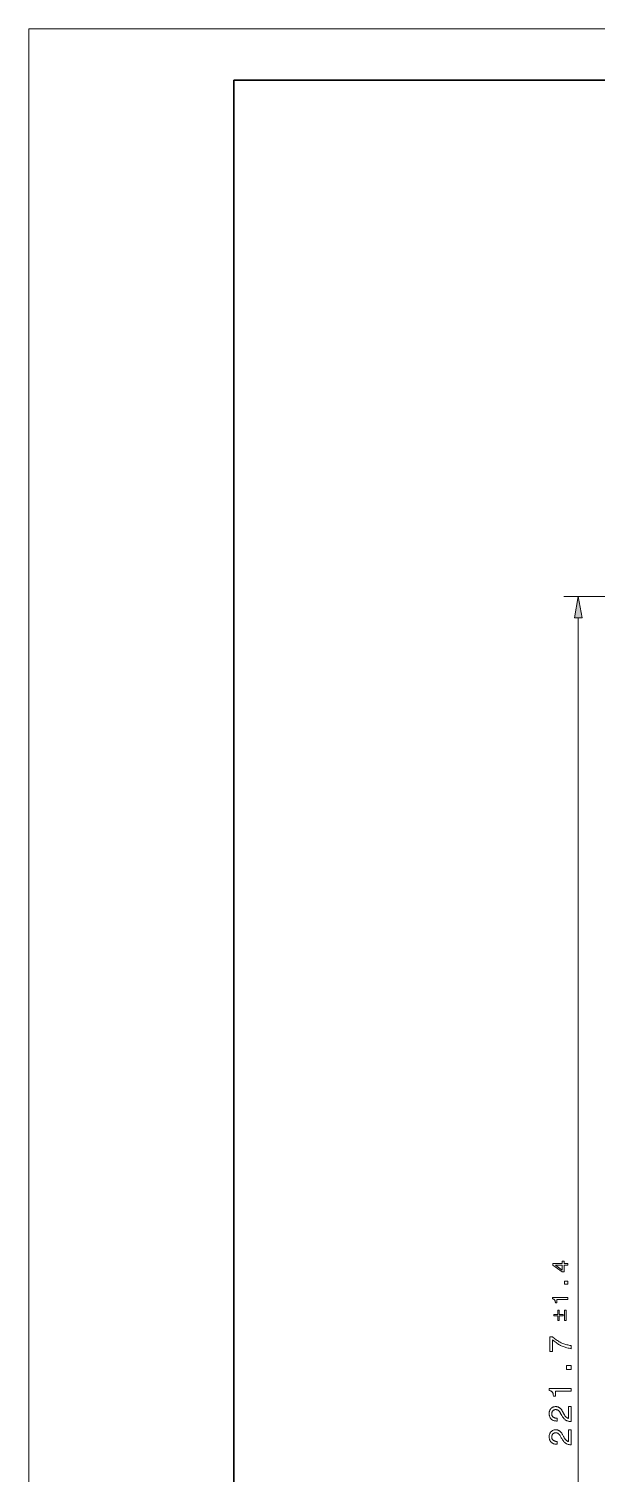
# Model space of a CAD drawing. Extents: x 0 to 420, y 0 to 594.
# Drawn here: x 0 to 78.3, y 394.8 to 594 of the extents above; entities that cross this region are included whole.
import ezdxf

# ---------------------------------------------------------------- set-up
doc = ezdxf.new("R2010")
doc.units = 0

msp = doc.modelspace()

# ---------------------------------------------------------------- linework, layer by layer
at = {"lineweight": 13}
for p, q in [((420.04, 594), (0, 594)), ((0, 594), (0, 0)), ((133.94, 515.71), (73.82, 515.71)), ((75.82, 296.47), (75.82, 512.76))]:
    msp.add_line(p, q, dxfattribs=at)
at = {"color": 3, "lineweight": 30}
for q in [(28.29, 7.07), (412.97, 586.93)]:
    msp.add_line((28.29, 586.93), q, dxfattribs=at)
at = {"lineweight": 13}
for points in [[(76.34, 512.76), (75.82, 515.71), (75.3, 512.76)], [(74.37, 423.49), (73.85, 423.49), (73.85, 422.57), (73.59, 422.57), (72.32, 423.49), (72.32, 423.76), (73.61, 423.76), (73.61, 424.06), (73.85, 424.06), (73.85, 423.76), (74.37, 423.76)], [(73.61, 422.82), (73.61, 423.49), (72.67, 423.49)], [(74.37, 420.88), (73.92, 420.88), (73.92, 421.29), (74.37, 421.29)], [(74.37, 418.79), (72.88, 418.79), (72.88, 418.3), (72.66, 418.3), (72.66, 418.35), (72.66, 418.4), (72.65, 418.45), (72.65, 418.5), (72.64, 418.54), (72.63, 418.58), (72.61, 418.61), (72.6, 418.64), (72.58, 418.68), (72.56, 418.7), (72.54, 418.73), (72.52, 418.75), (72.5, 418.77), (72.47, 418.79), (72.44, 418.81), (72.41, 418.82), (72.37, 418.84), (72.34, 418.85), (72.3, 418.85), (72.26, 418.86), (72.26, 419.07), (74.37, 419.07)], [(73.71, 416.5), (73.19, 416.5), (73.19, 415.9), (72.98, 415.9), (72.98, 416.5), (72.46, 416.5), (72.46, 416.71), (72.98, 416.71), (72.98, 417.31), (73.19, 417.31), (73.19, 416.71), (73.71, 416.71)], [(73.92, 415.9), (73.92, 417.31), (74.13, 417.31), (74.13, 415.9)], [(74.82, 411.99), (74.68, 412.01), (74.54, 412.04), (74.4, 412.07), (74.26, 412.1), (74.12, 412.14), (73.99, 412.18), (73.86, 412.23), (73.73, 412.28), (73.6, 412.33), (73.47, 412.39), (73.35, 412.45), (73.23, 412.52), (73.11, 412.59), (72.98, 412.67), (72.87, 412.75), (72.75, 412.83), (72.63, 412.92), (72.51, 413.02), (72.4, 413.12), (72.28, 413.22), (72.28, 411.58), (71.89, 411.58), (71.89, 413.64), (72.25, 413.64), (72.36, 413.54), (72.47, 413.44), (72.59, 413.35), (72.71, 413.26), (72.82, 413.18), (72.94, 413.1), (73.07, 413.02), (73.19, 412.95), (73.32, 412.89), (73.44, 412.82), (73.57, 412.76), (73.7, 412.71), (73.84, 412.66), (73.97, 412.61), (74.11, 412.57), (74.25, 412.54), (74.39, 412.5), (74.53, 412.47), (74.67, 412.45), (74.82, 412.43)], [(74.82, 409.1), (74.18, 409.1), (74.18, 409.69), (74.82, 409.69)], [(74.82, 406.12), (72.69, 406.12), (72.69, 405.42), (72.38, 405.42), (72.38, 405.49), (72.37, 405.56), (72.37, 405.63), (72.36, 405.7), (72.34, 405.75), (72.33, 405.81), (72.31, 405.86), (72.29, 405.91), (72.27, 405.95), (72.24, 405.99), (72.21, 406.03), (72.18, 406.06), (72.14, 406.09), (72.1, 406.12), (72.06, 406.14), (72.02, 406.16), (71.97, 406.18), (71.92, 406.2), (71.86, 406.21), (71.8, 406.22), (71.8, 406.51), (74.82, 406.51)], [(74.82, 401.94), (74.81, 401.94), (74.72, 401.95), (74.64, 401.95), (74.55, 401.96), (74.48, 401.98), (74.4, 402), (74.33, 402.02), (74.26, 402.05), (74.19, 402.08), (74.13, 402.11), (74.07, 402.15), (74.01, 402.2), (73.95, 402.25), (73.89, 402.3), (73.83, 402.37), (73.77, 402.44), (73.71, 402.52), (73.65, 402.6), (73.59, 402.69), (73.53, 402.79), (73.47, 402.9), (73.33, 403.15), (73.31, 403.2), (73.28, 403.24), (73.26, 403.28), (73.23, 403.32), (73.2, 403.35), (73.17, 403.38), (73.15, 403.41), (73.12, 403.44), (73.09, 403.47), (73.06, 403.49), (73.02, 403.51), (72.99, 403.53), (72.96, 403.54), (72.92, 403.55), (72.89, 403.57), (72.85, 403.58), (72.81, 403.58), (72.77, 403.59), (72.73, 403.59), (72.69, 403.59), (72.64, 403.59), (72.6, 403.59), (72.56, 403.58), (72.52, 403.57), (72.48, 403.55), (72.44, 403.53), (72.4, 403.51), (72.37, 403.49), (72.34, 403.46), (72.31, 403.43), (72.28, 403.4), (72.25, 403.36), (72.23, 403.32), (72.21, 403.28), (72.2, 403.24), (72.18, 403.19), (72.17, 403.15), (72.17, 403.1), (72.16, 403.05), (72.16, 402.99), (72.16, 402.94), (72.17, 402.89), (72.18, 402.84), (72.19, 402.79), (72.21, 402.75), (72.23, 402.71), (72.25, 402.67), (72.28, 402.63), (72.31, 402.6), (72.35, 402.56), (72.38, 402.53), (72.43, 402.51), (72.47, 402.48), (72.52, 402.46), (72.57, 402.45), (72.62, 402.43), (72.67, 402.42), (72.73, 402.41), (72.79, 402.41), (72.86, 402.41), (72.89, 402.41), (72.89, 402.01), (72.83, 402.01), (72.74, 402.02), (72.65, 402.02), (72.56, 402.04), (72.48, 402.06), (72.41, 402.08), (72.33, 402.11), (72.26, 402.15), (72.2, 402.19), (72.14, 402.23), (72.08, 402.28), (72.03, 402.34), (71.98, 402.4), (71.94, 402.46), (71.9, 402.53), (71.87, 402.6), (71.85, 402.68), (71.83, 402.76), (71.81, 402.84), (71.8, 402.92), (71.8, 403.02), (71.8, 403.1), (71.81, 403.19), (71.82, 403.27), (71.84, 403.34), (71.86, 403.42), (71.89, 403.49), (71.92, 403.55), (71.96, 403.61), (72, 403.67), (72.05, 403.73), (72.1, 403.78), (72.15, 403.83), (72.21, 403.87), (72.27, 403.91), (72.33, 403.94), (72.4, 403.96), (72.47, 403.98), (72.54, 403.99), (72.62, 404), (72.7, 404), (72.76, 404), (72.82, 404), (72.87, 403.99), (72.93, 403.98), (72.99, 403.96), (73.04, 403.95), (73.09, 403.93), (73.14, 403.9), (73.19, 403.87), (73.24, 403.84), (73.28, 403.81), (73.33, 403.77), (73.37, 403.73), (73.42, 403.69), (73.46, 403.64), (73.5, 403.59), (73.53, 403.54), (73.57, 403.48), (73.61, 403.42), (73.64, 403.35), (73.77, 403.1), (73.81, 403.03), (73.84, 402.97), (73.88, 402.9), (73.92, 402.85), (73.95, 402.79), (73.98, 402.74), (74.02, 402.7), (74.05, 402.66), (74.08, 402.62), (74.11, 402.58), (74.14, 402.55), (74.17, 402.53), (74.2, 402.5), (74.24, 402.48), (74.27, 402.45), (74.31, 402.43), (74.34, 402.42), (74.38, 402.4), (74.41, 402.39), (74.45, 402.38), (74.45, 404), (74.82, 404)], [(74.82, 398.75), (74.81, 398.75), (74.72, 398.75), (74.64, 398.75), (74.55, 398.76), (74.48, 398.78), (74.4, 398.8), (74.33, 398.82), (74.26, 398.85), (74.19, 398.88), (74.13, 398.91), (74.07, 398.95), (74.01, 399), (73.95, 399.05), (73.89, 399.11), (73.83, 399.17), (73.77, 399.24), (73.71, 399.32), (73.65, 399.41), (73.59, 399.5), (73.53, 399.59), (73.47, 399.7), (73.33, 399.95), (73.31, 400), (73.28, 400.04), (73.26, 400.08), (73.23, 400.12), (73.2, 400.15), (73.17, 400.19), (73.15, 400.21), (73.12, 400.24), (73.09, 400.27), (73.06, 400.29), (73.02, 400.31), (72.99, 400.33), (72.96, 400.34), (72.92, 400.36), (72.89, 400.37), (72.85, 400.38), (72.81, 400.39), (72.77, 400.39), (72.73, 400.39), (72.69, 400.39), (72.64, 400.39), (72.6, 400.39), (72.56, 400.38), (72.52, 400.37), (72.48, 400.35), (72.44, 400.34), (72.4, 400.31), (72.37, 400.29), (72.34, 400.26), (72.31, 400.23), (72.28, 400.2), (72.25, 400.16), (72.23, 400.12), (72.21, 400.08), (72.2, 400.04), (72.18, 400), (72.17, 399.95), (72.17, 399.9), (72.16, 399.85), (72.16, 399.79), (72.16, 399.74), (72.17, 399.69), (72.18, 399.64), (72.19, 399.59), (72.21, 399.55), (72.23, 399.51), (72.25, 399.47), (72.28, 399.43), (72.31, 399.4), (72.35, 399.36), (72.38, 399.33), (72.43, 399.31), (72.47, 399.28), (72.52, 399.26), (72.57, 399.25), (72.62, 399.23), (72.67, 399.22), (72.73, 399.21), (72.79, 399.21), (72.86, 399.21), (72.89, 399.21), (72.89, 398.82), (72.83, 398.82), (72.74, 398.82), (72.65, 398.83), (72.56, 398.84), (72.48, 398.86), (72.41, 398.88), (72.33, 398.91), (72.26, 398.95), (72.2, 398.99), (72.14, 399.03), (72.08, 399.09), (72.03, 399.14), (71.98, 399.2), (71.94, 399.26), (71.9, 399.33), (71.87, 399.4), (71.85, 399.48), (71.83, 399.56), (71.81, 399.64), (71.8, 399.73), (71.8, 399.82), (71.8, 399.9), (71.81, 399.99), (71.82, 400.07), (71.84, 400.14), (71.86, 400.22), (71.89, 400.29), (71.92, 400.35), (71.96, 400.42), (72, 400.48), (72.05, 400.53), (72.1, 400.58), (72.15, 400.63), (72.21, 400.67), (72.27, 400.71), (72.33, 400.74), (72.4, 400.76), (72.47, 400.78), (72.54, 400.79), (72.62, 400.8), (72.7, 400.81), (72.76, 400.8), (72.82, 400.8), (72.87, 400.79), (72.93, 400.78), (72.99, 400.77), (73.04, 400.75), (73.09, 400.73), (73.14, 400.7), (73.19, 400.68), (73.24, 400.65), (73.28, 400.61), (73.33, 400.57), (73.37, 400.53), (73.42, 400.49), (73.46, 400.44), (73.5, 400.39), (73.53, 400.34), (73.57, 400.28), (73.61, 400.22), (73.64, 400.16), (73.77, 399.9), (73.81, 399.83), (73.84, 399.77), (73.88, 399.71), (73.92, 399.65), (73.95, 399.59), (73.98, 399.54), (74.02, 399.5), (74.05, 399.46), (74.08, 399.42), (74.11, 399.39), (74.14, 399.36), (74.17, 399.33), (74.2, 399.3), (74.24, 399.28), (74.27, 399.26), (74.31, 399.24), (74.34, 399.22), (74.38, 399.2), (74.41, 399.19), (74.45, 399.18), (74.45, 400.81), (74.82, 400.81)]]:
    msp.add_lwpolyline(points, close=True, dxfattribs=at)
msp.add_solid([(76.34, 512.76), (75.82, 515.71), (76.34, 512.76), (75.3, 512.76)], dxfattribs=at)

doc.saveas('drawing.dxf')
